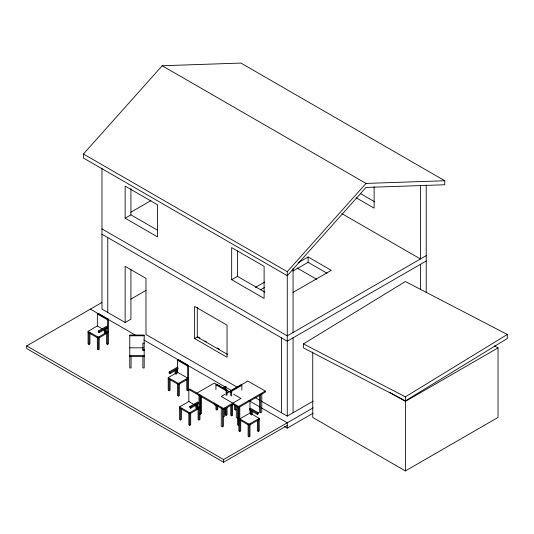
<?xml version="1.0" encoding="UTF-8"?>
<svg xmlns="http://www.w3.org/2000/svg" width="534" height="534" viewBox="0 0 534 534"><rect width="100%" height="100%" fill="white"/><g stroke="black" fill="none" stroke-linecap="round" stroke-linejoin="round"><path stroke-width="0.8" d="M101.974 168.15L101.974 309.126L125.136 322.496L130.923 319.152L130.923 269.597M426.232 292.599L426.232 184.911M83.444 154.006L162.196 65.749L240.941 63.072L444.762 180.746L444.762 184.757L366.017 187.434L287.265 275.691L83.444 158.017L83.444 154.006L287.265 271.679L287.265 416.099L313.191 401.134M287.265 271.679L366.017 183.422L444.762 180.746M303.479 343.889L405.393 281.525L507.3 334.478L507.3 338.489L405.393 400.854L303.479 347.901L303.479 343.889L405.393 396.842L507.3 334.478M130.777 212.258L150.935 200.624M125.136 218.192L157.563 236.909L157.563 204.816L125.136 186.099L125.136 218.192L130.923 214.848L157.59 230.241M287.265 425.458L223.572 462.237L26.7 348.569L26.7 345.899L101.921 302.471M102.775 329.111L97.342 325.974L97.342 313.939L98.269 313.405L108.462 319.285L108.462 343.889L107.534 344.423L106.606 343.889L106.606 333.209M130.803 299.167L145.929 290.436M97.342 313.939L107.534 319.819L108.462 319.285M89.932 333.209L89.932 343.889L89.004 344.423L88.077 343.889L88.077 331.32L97.588 325.827M98.269 331.053L106.146 326.508L107.067 327.042L107.067 328.11L99.197 332.655L98.269 332.121L98.269 331.053L99.197 331.587L107.067 327.042M88.077 331.32L98.269 337.208L108.462 331.32M108.462 332.388L98.269 338.276L88.077 332.388M97.342 336.901L97.342 349.243L98.269 349.777L99.197 349.243L99.197 336.901M231.676 279.703L264.103 298.426L264.103 266.332L231.676 247.609L231.676 279.703L237.47 276.358L264.851 292.171M255.412 287.399L264.797 281.979M298.005 262.808L308.111 256.967L331.274 270.344L293.012 292.432M260.465 289.828L264.797 287.325M292.952 271.072L308.111 262.321L327.062 273.261M194.623 338.543L227.043 357.259L227.043 325.166L194.623 306.449L194.623 338.543L197.84 336.687M177.482 360.203L187.674 366.09L187.674 378.125L177.482 372.238L177.482 360.203L178.409 359.669L188.595 365.556L188.595 390.16L187.674 390.694L186.746 390.16L186.746 379.48M169.144 371.971L177.021 367.425L177.942 367.959L177.942 369.027L170.072 373.58L169.144 373.039L169.144 371.971L170.072 372.505L177.942 367.959M187.674 366.09L188.595 365.556M170.072 379.48L170.072 390.16L169.144 390.694L168.217 390.16L168.217 377.591L177.729 372.098M175.165 370.369L175.165 373.58L176.093 374.114L177.021 373.58L177.021 369.568M168.217 377.591L178.409 383.472L188.595 377.591M188.595 378.659L178.409 384.54L168.217 378.659M198.094 408.764L198.094 419.444L199.022 419.978L199.95 419.444L199.95 394.84L199.022 395.374L199.022 407.409L188.829 401.528L188.829 389.486L189.757 388.952L223.572 408.477L240.941 398.451L233.745 394.292M177.482 384.006L177.482 395.507L178.409 396.041L179.337 395.507L179.337 384.006M426.232 255.632L287.265 335.866L101.974 228.892M196.939 393.097L214.308 383.072L220.789 386.81M426.232 260.986L287.265 341.213L101.974 234.239M215.93 389.626L215.93 384.807L216.857 384.273L227.043 390.16L227.043 394.973M181.42 408.764L181.42 419.444L180.492 419.978L179.564 419.444L179.564 406.875L189.076 401.381M189.757 406.608L197.633 402.062L198.561 402.596L198.561 403.664L190.685 408.21L189.757 407.676L189.757 406.608L190.685 407.142L198.561 402.596M222.331 388.064L225.194 386.416L226.122 386.95L226.122 388.018L224.687 388.845M223.259 388.605L226.122 386.95M215.93 384.807L226.122 390.694L227.043 390.16M179.564 406.875L189.757 412.755L199.95 406.875M199.95 407.943L189.757 413.83L179.564 407.943M230.755 395.507L230.755 390.694L240.941 384.807L241.869 385.341L241.869 390.16M224.854 394.366L221.256 396.442L238.625 406.474L265.264 391.095L265.264 392.163L239.786 406.875L238.858 406.341L238.858 430.945L239.786 431.479L240.714 430.945L240.714 420.265M227.017 393.117L247.889 381.062L265.264 391.095M230.755 390.694L231.676 391.228L241.869 385.341M199.255 413.423L200.41 414.097L201.572 413.423L201.572 396.575M188.829 413.289L188.829 424.79L189.757 425.324L190.685 424.79L190.685 413.289M215.93 404.485L215.93 409.411L216.857 409.952L217.785 409.411L217.785 405.306M233.298 403.931L223.572 409.545L188.829 389.486M223.572 416.767L224.727 416.099L224.727 408.076M225.194 408.19L225.194 414.764L226.122 415.298L227.043 414.764L227.043 407.369M234.459 404.485L234.459 409.411L235.387 409.952L236.308 409.411M230.755 405.439L230.755 415.298L231.676 415.832L232.604 415.298L232.604 403.797M249.512 408.744L250.439 408.21L258.316 412.755L258.316 413.83L257.388 414.364L249.512 409.818L249.512 408.744L257.388 413.289L258.316 412.755M221.256 407.676L221.256 426.132L222.411 426.799L223.572 426.132L223.572 408.477M250.439 410.352L250.439 414.364L251.367 414.898L252.295 414.364L252.295 411.153M259.471 395.24L259.471 412.088L260.632 412.755L261.787 412.088L261.787 393.638M238.858 418.376L249.051 424.256L259.244 418.376L259.244 430.945L258.316 431.479L257.388 430.945L257.388 420.265M259.244 419.444L249.051 425.324L238.858 419.444M248.123 423.949L248.123 436.291L249.051 436.825L249.979 436.291L249.979 423.949M26.7 345.899L223.572 459.56L313.198 407.816M284.382 426.472L287.265 428.134L313.198 413.162M389.593 392.27L405.393 401.388L498.035 347.901L498.035 417.434L405.393 470.928L312.744 417.434L312.744 352.039M129.769 335.793L144.18 335.793M144.18 343.122L142.872 343.122L142.872 350.624L144.18 350.624M129.769 347.828L143.379 347.828M142.872 349.55L144.18 349.55M129.769 355.39L144.18 355.39M129.769 356.458L144.18 356.458M162.196 65.749L366.017 183.422M360.457 193.588L374.868 201.905M356.105 197.76L374.12 208.16L374.12 186.767M341.86 213.607L420.445 258.977L420.445 185.759M494.444 345.832L498.035 347.901M297.158 268.035L316.622 279.269M198.468 337.154L199.91 337.982M204.956 340.899L206.391 341.727M217.204 347.968L219.367 349.216M227.551 354.476L197.286 337.001L197.286 307.377M237.53 387.384L145.982 334.531L145.982 278.368L125.136 266.332L125.136 322.496M254.831 397.369L259.871 400.286M261.313 401.121L287.265 416.099M249.051 400.453L249.979 400.987L249.979 413.022L239.786 418.91L239.786 406.875M90.393 309.126L135.102 334.938M143.759 339.931L231.736 390.728M249.765 401.134L259.864 406.968M261.306 407.796L287.265 422.788L287.265 428.134M222.224 387.644L230.868 392.63M251.768 414.057L259.244 418.376M106.173 331.073L107.534 331.854L107.534 319.819M232.377 403.931L238.625 407.542M215.469 405.399L214.308 404.732L214.308 403.13M237.47 418.109L236.308 417.434L236.308 406.127M420.445 264.323L420.445 289.288M405.393 396.842L405.393 400.854M405.393 401.388L405.393 470.928M308.111 256.967L308.111 262.321M293.059 268.455L293.059 332.522M293.059 337.875L293.059 412.755M281.478 337.875L281.478 412.755M260.632 394.306L260.632 412.755M258.316 419.978L258.316 431.479M257.388 413.289L257.388 414.364M251.367 410.886L251.367 414.898M249.051 424.256L249.051 436.825M239.786 419.978L239.786 431.479M238.625 406.474L238.625 425.458L237.47 424.79L237.47 406.341M237.47 250.846L237.47 276.358M235.387 405.84L235.387 409.952M231.676 391.228L231.676 396.041M231.676 404.331L231.676 415.832M226.122 390.694L226.122 395.507M226.122 407.903L226.122 415.298M223.572 459.56L223.572 462.237M222.411 409.144L222.411 426.799M216.857 405.019L216.857 409.952M200.41 395.641L200.41 414.097M199.022 408.477L199.022 419.978M197.633 404.198L197.633 408.21M196.706 404.732L196.706 408.744L195.778 408.21L195.778 404.198M190.685 407.142L190.685 408.21M189.757 412.755L189.757 425.324M187.674 379.193L187.674 390.694M180.492 408.477L180.492 419.978M178.409 383.472L178.409 396.041M176.093 370.102L176.093 374.114M170.072 372.505L170.072 373.58M169.144 379.193L169.144 390.694M142.872 356.291L142.872 367.959L144.18 367.959L144.18 335.032L129.769 335.032L129.769 367.959L131.077 367.959L131.077 356.291M130.923 188.515L130.923 214.848M107.768 237.583L107.768 312.463M107.534 332.922L107.534 344.423M106.146 328.644L106.146 332.655M105.218 329.184L105.218 333.196L104.29 332.655L104.29 329.451M99.197 331.587L99.197 332.655M98.269 337.208L98.269 349.777M89.004 332.922L89.004 344.423"/></g></svg>
